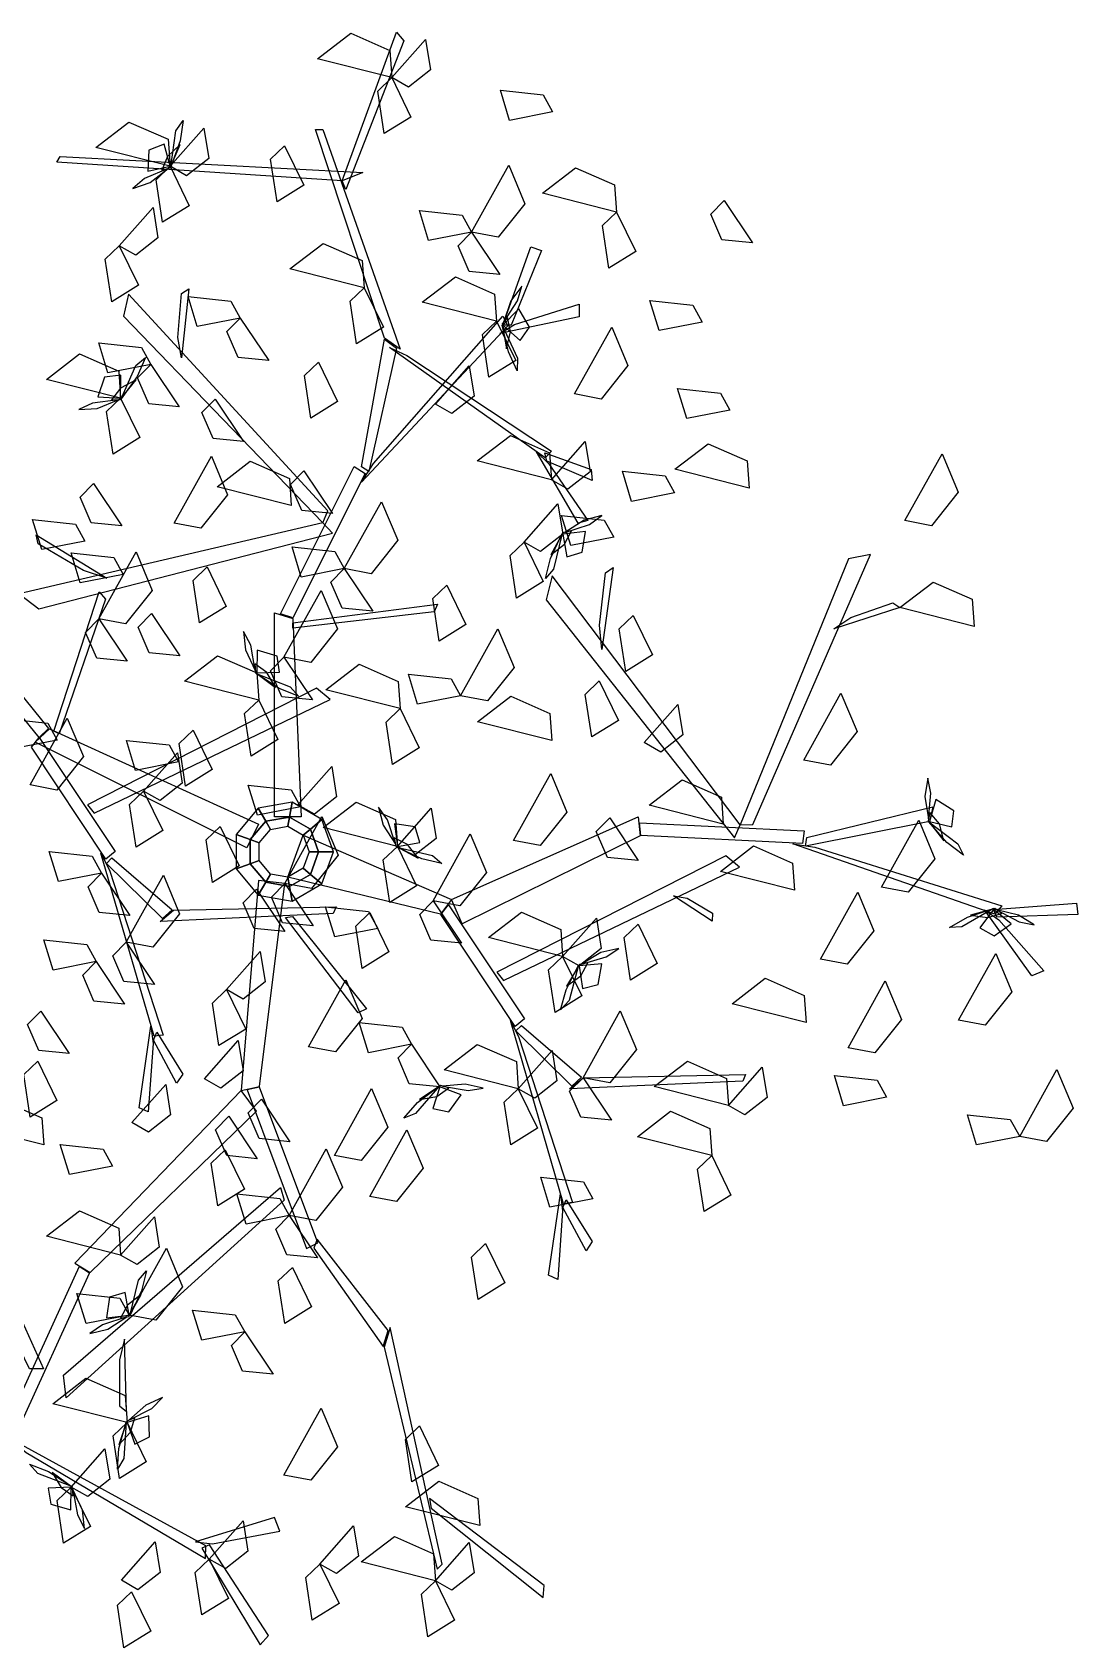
# Model space of a CAD drawing. Extents: x -1763 to 1877, y -723 to 1291.
# Drawn here: x -1113.1 to -847.4, y 141.9 to 552.6 of the extents above; entities that cross this region are included whole.
import ezdxf

# ---------------------------------------------------------------- set-up
doc = ezdxf.new("R2010")
doc.units = 0
doc.header["$MEASUREMENT"] = 0
doc.layers.get('0').update_dxf_attribs({"linetype": 'CONTINUOUS'})
doc.layers.add('LSTREEDC', color=3, linetype='CONTINUOUS')

# ---------------------------------------------------------------- blocks, each defined once
blk = doc.blocks.new('A3E24E')
at = {"color": 72, "linetype": 'Continuous'}
for points in [[(0.05992, 0.40647, 0.5071), (0.02064, 0.41646, 0.50182), (0.03818, 0.42995, 0.49953), (0.05891, 0.42082, 0.50331)], [(0.05992, 0.40647, 0.5071), (0.07781, 0.42674, 0.49412), (0.0804, 0.41066, 0.49505), (0.06869, 0.40147, 0.50295)], [(0.05992, 0.40647, 0.4809), (0.07009, 0.38559, 0.47556), (0.05592, 0.37682, 0.49456), (0.05249, 0.39935, 0.49164)], [(0.14511, 0.38834, 0.59691), (0.12232, 0.38386, 0.59157), (0.11747, 0.3998, 0.61057), (0.14013, 0.39735, 0.60765)], [(-0.0575, 0.3595, 0.5071), (-0.09679, 0.36948, 0.50182), (-0.07925, 0.38298, 0.49953), (-0.05852, 0.37385, 0.50331)], [(-0.0575, 0.3595, 0.5071), (-0.03962, 0.37976, 0.49412), (-0.03703, 0.36368, 0.49505), (-0.04874, 0.35449, 0.50295)], [(0.00315, 0.37042, 0.53927), (0.01331, 0.34954, 0.53393), (-0.00086, 0.34077, 0.55293), (-0.00429, 0.3633, 0.55001)], [(-0.0575, 0.3595, 0.5071), (-0.04734, 0.33862, 0.50176), (-0.06151, 0.32985, 0.52076), (-0.06494, 0.35237, 0.51784)], [(0.10217, 0.32466, 0.44422), (0.12188, 0.36008, 0.43894), (0.13043, 0.33968, 0.43665), (0.1163, 0.32197, 0.44043)], [(0.17896, 0.33528, 0.59167), (0.13968, 0.34527, 0.58639), (0.15721, 0.35876, 0.58409), (0.17795, 0.34963, 0.58788)], [(-0.08441, 0.31738, 0.62704), (-0.06653, 0.33764, 0.61407), (-0.06394, 0.32156, 0.615), (-0.07565, 0.31237, 0.62289)], [(0.10217, 0.32466, 0.44422), (0.07938, 0.32018, 0.43888), (0.07453, 0.33612, 0.45788), (0.09719, 0.33367, 0.45496)], [(0.17896, 0.33528, 0.61787), (0.18912, 0.3144, 0.61253), (0.17495, 0.30563, 0.63153), (0.17153, 0.32816, 0.62861)], [(0.23597, 0.34136, 0.50259), (0.25099, 0.31889, 0.48962), (0.23478, 0.3205, 0.49054), (0.22889, 0.33417, 0.49844)], [(-0.08441, 0.31738, 0.56417), (-0.07425, 0.2965, 0.55883), (-0.08842, 0.28773, 0.57783), (-0.09185, 0.31025, 0.5749)], [(0.04529, 0.2952, 0.60142), (0.00601, 0.30518, 0.59613), (0.02354, 0.31868, 0.59384), (0.04428, 0.30955, 0.59763)], [(0.10217, 0.32466, 0.44422), (0.11719, 0.30219, 0.43125), (0.10098, 0.30379, 0.43217), (0.09509, 0.31747, 0.44007)], [(0.11537, 0.27749, 0.5333), (0.07608, 0.28747, 0.52802), (0.09362, 0.30096, 0.52572), (0.11436, 0.29184, 0.52951)], [(0.04529, 0.2952, 0.5333), (0.05546, 0.27432, 0.52796), (0.04129, 0.26555, 0.54696), (0.03786, 0.28808, 0.54404)], [(-0.02029, 0.27912, 0.6481), (-0.04307, 0.27464, 0.64276), (-0.04792, 0.29058, 0.66176), (-0.02527, 0.28813, 0.65884)], [(0.22429, 0.27696, 0.52879), (0.2015, 0.27248, 0.52345), (0.19665, 0.28842, 0.54245), (0.21931, 0.28597, 0.53953)], [(-0.02029, 0.27912, 0.6481), (-0.00527, 0.25664, 0.63513), (-0.02148, 0.25825, 0.63606), (-0.02737, 0.27193, 0.64395)], [(0.11537, 0.27749, 0.57522), (0.12553, 0.25661, 0.56988), (0.11136, 0.24784, 0.58888), (0.10793, 0.27036, 0.58596)], [(0.15666, 0.23895, 0.58119), (0.17637, 0.27437, 0.57591), (0.18492, 0.25396, 0.57362), (0.17079, 0.23625, 0.5774)], [(-0.06762, 0.25459, 0.44422), (-0.09041, 0.25011, 0.43888), (-0.09526, 0.26605, 0.45788), (-0.0726, 0.2636, 0.45496)], [(-0.08369, 0.23667, 0.60142), (-0.12297, 0.24666, 0.59613), (-0.10543, 0.26015, 0.59384), (-0.0847, 0.25102, 0.59763)], [(-0.06762, 0.25459, 0.44422), (-0.05261, 0.23211, 0.43125), (-0.06882, 0.23372, 0.43217), (-0.0747, 0.24739, 0.44007)], [(0.02108, 0.25577, 0.6742), (0.03124, 0.23489, 0.66886), (0.01707, 0.22612, 0.68786), (0.01364, 0.24865, 0.68494)], [(0.08303, 0.23359, 0.5333), (0.10091, 0.25386, 0.52032), (0.1035, 0.23778, 0.52125), (0.09179, 0.22859, 0.52915)], [(0.23892, 0.23037, 0.50259), (0.21613, 0.22589, 0.49725), (0.21128, 0.24183, 0.51625), (0.23394, 0.23938, 0.51333)], [(-0.08369, 0.23667, 0.60142), (-0.07352, 0.21579, 0.59608), (-0.08769, 0.20702, 0.61508), (-0.09112, 0.22955, 0.61215)], [(-0.03354, 0.23625, 0.50259), (-0.01852, 0.21377, 0.48962), (-0.03473, 0.21538, 0.49054), (-0.04062, 0.22906, 0.49844)], [(0.14447, 0.19345, 0.67768), (0.10519, 0.20344, 0.6724), (0.12272, 0.21693, 0.67011), (0.14346, 0.2078, 0.6739)], [(-0.05533, 0.17054, 0.6481), (-0.03561, 0.20597, 0.64282), (-0.02706, 0.18556, 0.64053), (-0.04119, 0.16785, 0.64432)], [(0.14447, 0.19345, 0.67768), (0.16236, 0.21372, 0.66471), (0.16495, 0.19764, 0.66564), (0.15324, 0.18845, 0.67353)], [(0.24917, 0.18907, 0.56547), (0.20988, 0.19906, 0.56019), (0.22742, 0.21255, 0.5579), (0.24816, 0.20343, 0.56168)], [(0.33163, 0.17182, 0.63079), (0.35134, 0.20725, 0.62551), (0.35989, 0.18684, 0.62322), (0.34576, 0.16913, 0.627)], [(0.0067, 0.17978, 0.59167), (-0.03259, 0.18977, 0.58639), (-0.01505, 0.20326, 0.58409), (0.00569, 0.19413, 0.58788)], [(0.01343, 0.19813, 0.50259), (0.02845, 0.17566, 0.48962), (0.01224, 0.17727, 0.49054), (0.00636, 0.19094, 0.49844)], [(0.20966, 0.18648, 0.52879), (0.18687, 0.182, 0.52345), (0.18202, 0.19794, 0.54245), (0.20468, 0.19549, 0.53953)], [(-0.09806, 0.19149, 0.37), (-0.08305, 0.16901, 0.35702), (-0.09926, 0.17062, 0.35795), (-0.10514, 0.1843, 0.36585)], [(0.03479, 0.14639, 0.44422), (0.0545, 0.18182, 0.43894), (0.06306, 0.16141, 0.43665), (0.04892, 0.1437, 0.44043)], [(0.13, 0.16044, 0.5333), (0.14788, 0.18071, 0.52032), (0.15047, 0.16462, 0.52125), (0.13876, 0.15544, 0.52915)], [(-0.10266, 0.16102, 0.51234), (-0.12544, 0.15654, 0.507), (-0.13029, 0.17249, 0.526), (-0.10764, 0.17003, 0.52308)], [(0.17745, 0.16309, 0.50259), (0.15467, 0.15861, 0.49725), (0.14982, 0.17456, 0.51625), (0.17247, 0.17211, 0.51333)], [(-0.08225, 0.14331, 0.47042), (-0.10504, 0.13883, 0.46508), (-0.10989, 0.15478, 0.48408), (-0.08723, 0.15232, 0.48116)], [(-0.09517, 0.11984, 0.59496), (-0.07546, 0.15526, 0.58967), (-0.06691, 0.13485, 0.58738), (-0.08104, 0.11714, 0.59117)], [(0.03479, 0.14639, 0.52282), (0.01201, 0.14191, 0.51748), (0.00716, 0.15786, 0.53648), (0.02981, 0.1554, 0.53356)], [(0.13, 0.16044, 0.5333), (0.14016, 0.13956, 0.52796), (0.12599, 0.13079, 0.54696), (0.12256, 0.15332, 0.54404)], [(-0.03788, 0.1473, 0.67768), (-0.02772, 0.12642, 0.67234), (-0.04189, 0.11765, 0.69134), (-0.04532, 0.14018, 0.68842)], [(0.03479, 0.14639, 0.44422), (0.04981, 0.12392, 0.43125), (0.0336, 0.12553, 0.43217), (0.02771, 0.1392, 0.44007)], [(0.08903, 0.13762, 0.67768), (0.09919, 0.11674, 0.67234), (0.08502, 0.10797, 0.69134), (0.0816, 0.1305, 0.68842)], [(0.36831, 0.11579, 0.69367), (0.32903, 0.12578, 0.68839), (0.34656, 0.13927, 0.68609), (0.3673, 0.13015, 0.68988)], [(0.00283, 0.09942, 0.53854), (0.02255, 0.13484, 0.53326), (0.0311, 0.11444, 0.53096), (0.01697, 0.09672, 0.53475)], [(-0.09517, 0.11984, 0.61068), (-0.08016, 0.09736, 0.5977), (-0.09636, 0.09897, 0.59863), (-0.10225, 0.11264, 0.60652)], [(-0.06737, 0.12265, 0.26029), (-0.05235, 0.10018, 0.24732), (-0.06856, 0.10179, 0.24825), (-0.07445, 0.11546, 0.25614)], [(0.18782, 0.12159, 0.59167), (0.19798, 0.10071, 0.58633), (0.18381, 0.09194, 0.60533), (0.18038, 0.11447, 0.60241)], [(0.09639, 0.07901, 0.47042), (0.1161, 0.11444, 0.46514), (0.12466, 0.09403, 0.46285), (0.11053, 0.07632, 0.46663)], [(-0.01057, 0.07679, 0.67768), (-0.04986, 0.08678, 0.6724), (-0.03232, 0.10027, 0.67011), (-0.01158, 0.09114, 0.6739)], [(0.00283, 0.09942, 0.36038), (0.01785, 0.07694, 0.34741), (0.00164, 0.07855, 0.34834), (-0.00424, 0.09223, 0.35623)], [(0.06433, 0.07228, 0.60544), (0.02504, 0.08226, 0.60015), (0.04258, 0.09576, 0.59786), (0.06332, 0.08663, 0.60165)], [(0.09639, 0.07901, 0.33419), (0.07361, 0.07453, 0.32885), (0.06876, 0.09048, 0.34785), (0.09141, 0.08802, 0.34492)], [(0.16983, 0.08691, 0.60544), (0.17999, 0.06603, 0.6001), (0.16582, 0.05726, 0.6191), (0.16239, 0.07979, 0.61617)], [(0.14463, 0.05532, 0.5071), (0.10534, 0.06531, 0.50182), (0.12288, 0.0788, 0.49953), (0.14362, 0.06968, 0.50331)], [(0.2781, 0.04502, 0.6481), (0.29781, 0.08045, 0.64282), (0.30636, 0.06004, 0.64053), (0.29223, 0.04233, 0.64432)], [(-0.01057, 0.07679, 0.67768), (-0.00041, 0.05591, 0.67234), (-0.01458, 0.04714, 0.69134), (-0.01801, 0.06967, 0.68842)], [(0.06433, 0.07228, 0.55304), (0.07449, 0.0514, 0.5477), (0.06032, 0.04263, 0.5667), (0.0569, 0.06515, 0.56378)], [(0.19359, 0.05421, 0.59167), (0.21148, 0.07448, 0.57869), (0.21407, 0.0584, 0.57962), (0.20236, 0.04921, 0.58752)], [(-0.11729, 0.05553, 0.41802), (-0.14007, 0.05105, 0.41268), (-0.14492, 0.06699, 0.43168), (-0.12227, 0.06454, 0.42876)], [(-0.13167, 0.03179, 0.2341), (-0.11196, 0.06721, 0.22881), (-0.1034, 0.0468, 0.22652), (-0.11753, 0.02909, 0.23031)], [(-0.04532, 0.06085, 0.32317), (-0.03515, 0.03997, 0.31783), (-0.04932, 0.0312, 0.33683), (-0.05275, 0.05372, 0.33391)], [(-0.05299, 0.04398, 0.47042), (-0.07578, 0.0395, 0.46508), (-0.08063, 0.05544, 0.48408), (-0.05797, 0.05299, 0.48116)], [(-0.0715, 0.0285, 0.32317), (-0.05361, 0.04877, 0.3102), (-0.05102, 0.03269, 0.31113), (-0.06273, 0.0235, 0.31902)], [(0.01022, 0.02135, 0.67768), (0.0281, 0.04161, 0.66471), (0.03069, 0.02553, 0.66564), (0.01898, 0.01634, 0.67353)], [(0.12443, 0.0024, 0.52879), (0.14414, 0.03782, 0.52351), (0.1527, 0.01742, 0.52122), (0.13857, -0.00029, 0.525)], [(0.23549, 0.01105, 0.5071), (0.1962, 0.02103, 0.50182), (0.21374, 0.03453, 0.49953), (0.23448, 0.0254, 0.50331)], [(-0.0715, 0.0285, 0.32317), (-0.06133, 0.00763, 0.31783), (-0.0755, -0.00114, 0.33683), (-0.07893, 0.02138, 0.33391)], [(0.01156, 0.02024, 0.26029), (-0.01123, 0.01576, 0.25496), (-0.01608, 0.0317, 0.27396), (0.00658, 0.02925, 0.27103)], [(0.06287, -0.00076, 0.32317), (0.02359, 0.00923, 0.31789), (0.04112, 0.02272, 0.3156), (0.06186, 0.01359, 0.31939)], [(0.06287, -0.00076, 0.32317), (0.08076, 0.01951, 0.3102), (0.08335, 0.00343, 0.31113), (0.07164, -0.00576, 0.31902)], [(-0.03098, 0.00979, 0.67768), (-0.02082, -0.01108, 0.67234), (-0.03499, -0.01985, 0.69134), (-0.03841, 0.00267, 0.68842)], [(0.00324, -0.02036, 0.23406), (0.02295, 0.01506, 0.22878), (0.0315, -0.00535, 0.22649), (0.01737, -0.02306, 0.23028)], [(0.17532, 0.01433, 0.52282), (0.19034, -0.00815, 0.50984), (0.17413, -0.00654, 0.51077), (0.16824, 0.00714, 0.51867)], [(0.31929, -0.02236, 0.6481), (0.339, 0.01307, 0.64282), (0.34756, -0.00734, 0.64053), (0.33343, -0.02505, 0.64432)], [(0.08176, -0.02956, 0.36038), (0.10147, 0.00586, 0.3551), (0.11003, -0.01455, 0.35281), (0.09589, -0.03226, 0.3566)], [(-0.0938, -0.01493, 0.33419), (-0.11659, -0.01941, 0.32885), (-0.12144, -0.00347, 0.34785), (-0.09878, -0.00592, 0.34492)], [(0.06287, -0.00076, 0.32317), (0.07304, -0.02164, 0.31783), (0.05887, -0.03041, 0.33683), (0.05544, -0.00788, 0.33391)], [(0.27322, -0.02399, 0.60142), (0.23394, -0.014, 0.59613), (0.25147, -0.00051, 0.59384), (0.27221, -0.00964, 0.59763)], [(-0.0938, -0.01493, 0.41802), (-0.07879, -0.03741, 0.40505), (-0.095, -0.0358, 0.40598), (-0.10088, -0.02213, 0.41387)], [(-0.08074, -0.05146, 0.37), (-0.06103, -0.01604, 0.36472), (-0.05247, -0.03645, 0.36243), (-0.06661, -0.05416, 0.36621)], [(-0.0118, -0.0234, 0.44422), (0.00322, -0.04588, 0.43125), (-0.01299, -0.04427, 0.43217), (-0.01887, -0.0306, 0.44007)], [(0.00324, -0.02036, 0.20786), (0.01825, -0.04284, 0.19489), (0.00204, -0.04123, 0.19582), (-0.00384, -0.02756, 0.20371)], [(0.28695, -0.06047, 0.6481), (0.30666, -0.02505, 0.64282), (0.31522, -0.04546, 0.64053), (0.30108, -0.06317, 0.64432)], [(0.0525, -0.0442, 0.44422), (0.02972, -0.04868, 0.43888), (0.02487, -0.03273, 0.45788), (0.04752, -0.03519, 0.45496)], [(0.08176, -0.02956, 0.44422), (0.09678, -0.05204, 0.43125), (0.08057, -0.05043, 0.43217), (0.07469, -0.03676, 0.44007)], [(0.04824, -0.0358, 0.29697), (0.05841, -0.05667, 0.29163), (0.04423, -0.06544, 0.31063), (0.04081, -0.04292, 0.30771)], [(0.1504, -0.05903, 0.5071), (0.11112, -0.04904, 0.50182), (0.12865, -0.03555, 0.49953), (0.14939, -0.04468, 0.50331)], [(0.1504, -0.05903, 0.5071), (0.16829, -0.03876, 0.49412), (0.17088, -0.05484, 0.49505), (0.15917, -0.06403, 0.50295)], [(0.19038, -0.04191, 0.73708), (0.20054, -0.06278, 0.73174), (0.18637, -0.07155, 0.75074), (0.18294, -0.04903, 0.74782)], [(-0.09663, -0.06178, 0.60088), (-0.11941, -0.06626, 0.59554), (-0.12426, -0.05031, 0.61454), (-0.10161, -0.05276, 0.61162)], [(-0.08074, -0.05146, 0.37), (-0.06572, -0.07394, 0.35702), (-0.08193, -0.07233, 0.35795), (-0.08782, -0.05865, 0.36585)], [(-0.0276, -0.07661, 0.29697), (-0.00972, -0.05634, 0.284), (-0.00713, -0.07242, 0.28493), (-0.01884, -0.08161, 0.29282)], [(0.1504, -0.05903, 0.5071), (0.16057, -0.07991, 0.50176), (0.14639, -0.08868, 0.52076), (0.14297, -0.06615, 0.51784)], [(0.36011, -0.09282, 0.6481), (0.37982, -0.05739, 0.64282), (0.38837, -0.0778, 0.64053), (0.37424, -0.09551, 0.64432)], [(-0.09663, -0.06178, 0.26029), (-0.08161, -0.08425, 0.24732), (-0.09782, -0.08264, 0.24825), (-0.10371, -0.06897, 0.25614)], [(-0.0276, -0.07661, 0.29697), (-0.01744, -0.09749, 0.29163), (-0.03161, -0.10626, 0.31063), (-0.03504, -0.08373, 0.30771)], [(0.0159, -0.10691, 0.37), (0.03561, -0.07148, 0.36472), (0.04416, -0.09189, 0.36243), (0.03003, -0.1096, 0.36621)], [(0.27938, -0.09407, 0.5857), (0.2401, -0.08408, 0.58041), (0.25763, -0.07059, 0.57812), (0.27837, -0.07972, 0.58191)], [(0.30158, -0.10745, 0.6481), (0.32129, -0.07202, 0.64282), (0.32985, -0.09243, 0.64053), (0.31572, -0.11014, 0.64432)], [(-0.12589, -0.08796, 0.62708), (-0.11087, -0.11043, 0.6141), (-0.12708, -0.10882, 0.61503), (-0.13297, -0.09515, 0.62293)], [(0.07033, -0.10558, 0.65377), (0.04755, -0.11006, 0.64843), (0.0427, -0.09411, 0.66743), (0.06535, -0.09657, 0.66451)], [(0.16119, -0.12329, 0.62757), (0.1809, -0.08787, 0.62229), (0.18946, -0.10827, 0.62), (0.17533, -0.12598, 0.62379)], [(-0.03929, -0.12388, 0.66425), (-0.02141, -0.10361, 0.65128), (-0.01881, -0.11969, 0.65221), (-0.03053, -0.12888, 0.6601)], [(0.07033, -0.10558, 0.62757), (0.08535, -0.12805, 0.6146), (0.06914, -0.12644, 0.61553), (0.06325, -0.11277, 0.62342)], [(0.12692, -0.1291, 0.5071), (0.08763, -0.11912, 0.50182), (0.10517, -0.10562, 0.49953), (0.12591, -0.11475, 0.50331)], [(0.12692, -0.1291, 0.5071), (0.1448, -0.10883, 0.49412), (0.14739, -0.12492, 0.49505), (0.13568, -0.1341, 0.50295)], [(-0.12758, -0.11447, 0.5333), (-0.11742, -0.13535, 0.52796), (-0.13159, -0.14412, 0.54696), (-0.13501, -0.12159, 0.54404)], [(0.23819, -0.13796, 0.5857), (0.1989, -0.12797, 0.58041), (0.21644, -0.11448, 0.57812), (0.23718, -0.12361, 0.58191)], [(0.23819, -0.13796, 0.60142), (0.25607, -0.11769, 0.58844), (0.25866, -0.13377, 0.58937), (0.24695, -0.14296, 0.59726)], [(0.39245, -0.15442, 0.6481), (0.41216, -0.119, 0.64282), (0.42071, -0.1394, 0.64053), (0.40658, -0.15712, 0.64432)], [(-0.07766, -0.14707, 0.32317), (-0.05977, -0.1268, 0.3102), (-0.05718, -0.14288, 0.31113), (-0.06889, -0.15207, 0.31902)], [(0.16119, -0.12329, 0.62757), (0.17621, -0.14576, 0.6146), (0.16, -0.14415, 0.61553), (0.15412, -0.13048, 0.62342)], [(0.32199, -0.13363, 0.6219), (0.2992, -0.13811, 0.61656), (0.29435, -0.12217, 0.63556), (0.31701, -0.12462, 0.63264)], [(-0.12438, -0.15891, 0.60661), (-0.16367, -0.14892, 0.60133), (-0.14613, -0.13543, 0.59904), (-0.12539, -0.14456, 0.60283)], [(-0.0091, -0.13468, 0.41802), (0.00592, -0.15715, 0.40505), (-0.01029, -0.15554, 0.40598), (-0.01618, -0.14187, 0.41387)], [(0.02952, -0.16449, 0.65377), (0.04923, -0.12906, 0.64849), (0.05778, -0.14947, 0.6462), (0.04365, -0.16718, 0.64999)], [(0.12692, -0.1291, 0.5071), (0.13708, -0.14998, 0.50176), (0.12291, -0.15875, 0.52076), (0.11948, -0.13623, 0.51784)], [(-0.02631, -0.1437, 0.62757), (-0.01129, -0.16617, 0.6146), (-0.0275, -0.16456, 0.61553), (-0.03339, -0.15089, 0.62342)], [(0.22933, -0.16453, 0.60142), (0.19004, -0.15454, 0.59613), (0.20758, -0.14105, 0.59384), (0.22832, -0.15018, 0.59763)], [(0.39245, -0.15442, 0.6481), (0.36966, -0.1589, 0.64276), (0.36481, -0.14296, 0.66176), (0.38747, -0.14541, 0.65884)], [(0.04824, -0.18622, 0.37), (0.06795, -0.1508, 0.36472), (0.07651, -0.17121, 0.36243), (0.06237, -0.18892, 0.36621)], [(-0.08803, -0.1701, 0.41802), (-0.11081, -0.17458, 0.41268), (-0.11566, -0.15864, 0.43168), (-0.09301, -0.16109, 0.42876)], [(-0.02824, -0.16145, 0.5071), (-0.01808, -0.18232, 0.50176), (-0.03225, -0.19109, 0.52076), (-0.03568, -0.16857, 0.51784)], [(0.00553, -0.19628, 0.47042), (0.02524, -0.16086, 0.46514), (0.03379, -0.18127, 0.46285), (0.01966, -0.19898, 0.46663)], [(0.22933, -0.16453, 0.60142), (0.23949, -0.1854, 0.59608), (0.22532, -0.19417, 0.61508), (0.2219, -0.17165, 0.61215)], [(0.16647, -0.18743, 0.53854), (0.14368, -0.19191, 0.5332), (0.13883, -0.17596, 0.5522), (0.16148, -0.17842, 0.54928)], [(0.00553, -0.19628, 0.41802), (-0.01725, -0.20076, 0.41268), (-0.0221, -0.18482, 0.43168), (0.00055, -0.18727, 0.42876)], [(-0.08369, -0.21728, 0.5071), (-0.12297, -0.20729, 0.50182), (-0.10543, -0.1938, 0.49953), (-0.0847, -0.20292, 0.50331)], [(0.00553, -0.19628, 0.54902), (0.02055, -0.21876, 0.53604), (0.00434, -0.21715, 0.53697), (-0.00155, -0.20347, 0.54487)], [(-0.08369, -0.21728, 0.60142), (-0.0658, -0.19701, 0.58844), (-0.06321, -0.21309, 0.58937), (-0.07492, -0.22228, 0.59726)], [(-0.07917, -0.24903, 0.44422), (-0.05946, -0.21361, 0.43894), (-0.05091, -0.23401, 0.43665), (-0.06504, -0.25173, 0.44043)], [(0.10959, -0.21111, 0.60142), (0.11975, -0.23199, 0.59608), (0.10558, -0.24076, 0.61508), (0.10216, -0.21824, 0.61215)], [(0.00726, -0.22381, 0.5071), (0.01742, -0.24469, 0.50176), (0.00325, -0.25346, 0.52076), (-0.00017, -0.23093, 0.51784)], [(-0.07917, -0.24903, 0.44422), (-0.10196, -0.25351, 0.43888), (-0.10681, -0.23757, 0.45788), (-0.08415, -0.24002, 0.45496)], [(-0.01796, -0.25789, 0.52282), (-0.04074, -0.26237, 0.51748), (-0.04559, -0.24642, 0.53648), (-0.02294, -0.24888, 0.53356)], [(-0.01796, -0.25789, 0.44422), (-0.00294, -0.28036, 0.43125), (-0.01915, -0.27875, 0.43217), (-0.02503, -0.26508, 0.44007)], [(-0.08027, -0.30593, 0.42326), (-0.11956, -0.29594, 0.41798), (-0.10202, -0.28245, 0.41569), (-0.08128, -0.29158, 0.41948)], [(0.00283, -0.33374, 0.53854), (0.02255, -0.29831, 0.53326), (0.0311, -0.31872, 0.53096), (0.01697, -0.33643, 0.53475)], [(-0.08027, -0.30593, 0.60142), (-0.07011, -0.32681, 0.59608), (-0.08428, -0.33557, 0.61508), (-0.08771, -0.31305, 0.61215)], [(0.07456, -0.30776, 0.5071), (0.08472, -0.32864, 0.50176), (0.07055, -0.3374, 0.52076), (0.06712, -0.31488, 0.51784)], [(-0.10987, -0.3401, 0.5333), (-0.09198, -0.31983, 0.52032), (-0.08939, -0.33591, 0.52125), (-0.1011, -0.3451, 0.52915)], [(-0.10987, -0.3401, 0.4809), (-0.0997, -0.36098, 0.47556), (-0.11387, -0.36975, 0.49456), (-0.1173, -0.34722, 0.49164)], [(0.10651, -0.36051, 0.5071), (0.06722, -0.35052, 0.50182), (0.08476, -0.33703, 0.49953), (0.1055, -0.34615, 0.50331)], [(-0.03671, -0.37822, 0.5071), (-0.01883, -0.35795, 0.49412), (-0.01624, -0.37403, 0.49505), (-0.02795, -0.38322, 0.50295)], [(0.02181, -0.38091, 0.5071), (0.03969, -0.36064, 0.49412), (0.04228, -0.37672, 0.49505), (0.03057, -0.38591, 0.50295)], [(0.08303, -0.38977, 0.5071), (0.04374, -0.37978, 0.50182), (0.06128, -0.36629, 0.49953), (0.08201, -0.37542, 0.50331)], [(-0.08326, -0.38947, 0.67768), (-0.06537, -0.3692, 0.66471), (-0.06278, -0.38528, 0.66564), (-0.07449, -0.39447, 0.67353)], [(0.08303, -0.38977, 0.60142), (0.10091, -0.3695, 0.58844), (0.1035, -0.38558, 0.58937), (0.09179, -0.39477, 0.59726)], [(-0.03671, -0.37822, 0.5071), (-0.02655, -0.3991, 0.50176), (-0.04072, -0.40786, 0.52076), (-0.04415, -0.38534, 0.51784)], [(0.02181, -0.38091, 0.5857), (0.03197, -0.40179, 0.58036), (0.0178, -0.41056, 0.59936), (0.01437, -0.38803, 0.59643)], [(0.08303, -0.38977, 0.60142), (0.09319, -0.41065, 0.59608), (0.07902, -0.41942, 0.61508), (0.07559, -0.39689, 0.61215)], [(-0.07791, -0.39554, 0.4809), (-0.06775, -0.41642, 0.47556), (-0.08192, -0.42519, 0.49456), (-0.08535, -0.40266, 0.49164)]]:
    blk.add_3dface(points, dxfattribs=at)
at = {"color": 34, "linetype": 'Continuous'}
for points in [[(0.03368, 0.35179, 0.59948), (0.06246, 0.43049, 0.67818), (0.0663, 0.42597, 0.67366), (0.0356, 0.34727, 0.59496)], [(0.05607, 0.26856, 0.51625), (0.01961, 0.37893, 0.62662), (0.02344, 0.37893, 0.62662), (0.06438, 0.26268, 0.51037)], [(0.03368, 0.35179, 0.59948), (-0.11748, 0.36174, 0.65187), (-0.11576, 0.36471, 0.65359), (0.04458, 0.35619, 0.59954)], [(0.11875, 0.27534, 0.47198), (0.13347, 0.31692, 0.544), (0.13922, 0.315, 0.54067), (0.12323, 0.27534, 0.47198)], [(0.026, 0.17694, 0.40374), (-0.07954, 0.2917, 0.48409), (-0.0821, 0.28017, 0.47602), (0.02344, 0.17065, 0.39934)], [(-0.05332, 0.26875, 0.47065), (-0.0514, 0.29219, 0.49858), (-0.04756, 0.29465, 0.50152), (-0.0514, 0.25806, 0.45791)], [(0.12492, 0.27568, 0.47128), (0.15918, 0.2865, 0.46363), (0.15918, 0.27969, 0.45886), (0.1171, 0.27091, 0.47141)], [(0.05031, 0.20209, 0.42135), (0.11875, 0.28017, 0.47602), (0.12131, 0.27493, 0.47235), (0.04391, 0.19214, 0.41438)], [(0.04391, 0.20037, 0.42041), (0.05607, 0.26788, 0.51683), (0.06246, 0.26311, 0.51001), (0.04775, 0.1978, 0.41674)], [(0.06781, 0.25926, 0.51625), (0.14445, 0.20863, 0.58927), (0.14112, 0.20511, 0.58437), (0.05863, 0.26347, 0.50694)], [(0.14301, 0.20187, 0.58352), (0.16374, 0.17189, 0.57894), (0.15857, 0.17053, 0.57257), (0.13653, 0.20825, 0.58241)], [(0.14095, 0.20771, 0.58411), (0.1655, 0.19894, 0.66444), (0.166, 0.19312, 0.66073), (0.14208, 0.20337, 0.58411)], [(0.00105, 0.12245, 0.36558), (0.04007, 0.20052, 0.42025), (0.04583, 0.19685, 0.41768), (0.00745, 0.12035, 0.36412)], [(0.02344, 0.17065, 0.39934), (-0.13732, 0.13303, 0.45854), (-0.12705, 0.12504, 0.4526), (0.02852, 0.16526, 0.39609)], [(-0.10329, 0.14534, 0.44929), (-0.12741, 0.15955, 0.47273), (-0.12832, 0.16429, 0.4752), (-0.09103, 0.14136, 0.4386)], [(0.16993, 0.11637, 0.63615), (0.17317, 0.14418, 0.65959), (0.17714, 0.14694, 0.66206), (0.17124, 0.10356, 0.62546)], [(0.25111, 0.01091, 0.5906), (0.31339, 0.15384, 0.67096), (0.30181, 0.15152, 0.66288), (0.24433, 0.0107, 0.5862)], [(0.24433, 0.0107, 0.5862), (0.14491, 0.14252, 0.64541), (0.14175, 0.12991, 0.63946), (0.24144, 0.00388, 0.58296)], [(-0.12677, 0.05703, 0.26917), (-0.18658, 0.13056, 0.30945), (-0.18038, 0.13389, 0.30755), (-0.12183, 0.06171, 0.26808)], [(-0.11902, 0.0603, 0.26588), (-0.095, 0.13412, 0.27396), (-0.09164, 0.13029, 0.27065), (-0.11621, 0.0589, 0.26368)], [(-0.00214, 0.01496, 0.25872), (-0.00214, 0.12306, 0.36683), (0.00745, 0.1199, 0.36366), (0.01193, 0.01496, 0.25872)], [(0.00745, 0.11764, 0.3614), (0.08421, 0.12759, 0.37135), (0.08229, 0.12352, 0.36728), (0.00745, 0.11492, 0.35869)], [(0.30301, 0.12057, 0.65751), (0.32522, 0.1283, 0.68545), (0.32903, 0.12578, 0.68839), (0.294, 0.1145, 0.64477)], [(-0.09775, 0.01691, 0.32013), (0.0273, 0.07701, 0.42744), (0.02006, 0.08301, 0.41666), (-0.10123, 0.02125, 0.31425)], [(-0.01692, -0.00147, 0.18259), (-0.12893, 0.05453, 0.27029), (-0.12136, 0.06148, 0.26772), (-0.01063, 0.01111, 0.18259)], [(-0.12677, 0.05703, 0.26917), (-0.08652, -0.00344, 0.34218), (-0.09148, -0.00754, 0.33875), (-0.13086, 0.05184, 0.26721)], [(-0.00684, 0.01261, 0.07485), (-0.0108, 0.01947), (-0.02248, 0.00554), (-0.01504, 0.00283, 0.07485)], [(0.00573, 0.01483, 0.07485), (0.00711, 0.02263), (-0.0108, 0.01947), (-0.00684, 0.01261, 0.07485)], [(0.01679, 0.00845, 0.07485), (0.02285, 0.01354), (0.00711, 0.02263), (0.00573, 0.01483, 0.07485)], [(0.27978, 0.004, 0.60727), (0.34644, 0.02018, 0.70369), (0.34466, 0.0124, 0.69688), (0.27898, -0.00055, 0.6036)], [(-0.00434, 0.00829, 0.29942), (-0.00684, 0.01261, 0.07485), (-0.01504, 0.00283, 0.07485), (-0.01035, 0.00113, 0.29942)], [(0.00487, 0.00991, 0.29942), (0.00573, 0.01483, 0.07485), (-0.00684, 0.01261, 0.07485), (-0.00434, 0.00829, 0.29942)], [(0.01296, 0.00524, 0.29942), (0.01679, 0.00845, 0.07485), (0.00573, 0.01483, 0.07485), (0.00487, 0.00991, 0.29942)], [(0.02115, -0.00355, 0.07485), (0.02907, -0.00355), (0.02285, 0.01354), (0.01679, 0.00845, 0.07485)], [(0.09158, -0.02885, 0.44559), (0.19045, 0.01486, 0.55369), (0.19144, 0.00481, 0.55052), (0.09727, -0.04172, 0.44559)], [(0.19118, 0.01169, 0.55244), (0.27837, 0.00757, 0.60711), (0.27734, 0.00082, 0.60455), (0.19185, 0.00499, 0.55098)], [(-0.01504, 0.00283, 0.07485), (-0.02248, 0.00554), (-0.02248, -0.01264), (-0.01504, -0.00993, 0.07485)], [(-0.01035, 0.00113, 0.29942), (-0.01504, 0.00283, 0.07485), (-0.01504, -0.00993, 0.07485), (-0.01035, -0.00822, 0.29942)], [(0.01296, 0.00524, 0.29942), (0.09158, -0.02885, 0.44559), (0.08565, -0.03672, 0.44171), (0.00487, -0.01701, 0.29942)], [(0.01616, -0.00355, 0.29942), (0.02115, -0.00355, 0.07485), (0.01679, 0.00845, 0.07485), (0.01296, 0.00524, 0.29942)], [(0.28394, -0.00115, 0.60822), (0.38303, -0.03218, 0.66288), (0.37927, -0.03664, 0.65922), (0.27225, 0.00067, 0.60124)], [(-0.08953, -0.0133, 0.34365), (-0.06119, -0.10068, 0.41666), (-0.06598, -0.10135, 0.41176), (-0.09409, -0.00429, 0.33434)], [(-0.08825, -0.00687, 0.34229), (-0.05635, -0.03427, 0.4529), (-0.06154, -0.03897, 0.44508), (-0.0912, -0.00976, 0.33808)], [(-0.01035, -0.00822, 0.29942), (-0.01504, -0.00993, 0.07485), (-0.00684, -0.01971, 0.07485), (-0.00434, -0.01538, 0.29942)], [(0.01296, -0.01233, 0.29942), (0.01679, -0.01554, 0.07485), (0.02115, -0.00355, 0.07485), (0.01616, -0.00355, 0.29942)], [(0.01679, -0.01554, 0.07485), (0.02285, -0.02063), (0.02907, -0.00355), (0.02115, -0.00355, 0.07485)], [(0.11905, -0.07178, 0.49518), (0.2441, -0.01168, 0.6025), (0.23686, -0.00568, 0.59172), (0.11558, -0.06744, 0.4893)], [(-0.01504, -0.00993, 0.07485), (-0.02248, -0.01264), (-0.0108, -0.02657), (-0.00684, -0.01971, 0.07485)], [(-0.00434, -0.01538, 0.29942), (-0.00684, -0.01971, 0.07485), (0.00573, -0.02193, 0.07485), (0.00487, -0.01701, 0.29942)], [(0.00487, -0.01701, 0.29942), (0.00573, -0.02193, 0.07485), (0.01679, -0.01554, 0.07485), (0.01296, -0.01233, 0.29942)], [(0.00573, -0.02193, 0.07485), (0.00711, -0.02972), (0.02285, -0.02063), (0.01679, -0.01554, 0.07485)], [(-0.01073, -0.01876, 0.23456), (-0.01987, -0.13004, 0.33898), (-0.01008, -0.12788, 0.33559), (0.00324, -0.02036, 0.23406)], [(-0.00684, -0.01971, 0.07485), (-0.0108, -0.02657), (0.00711, -0.02972), (0.00573, -0.02193, 0.07485)], [(-0.05561, -0.0346, 0.45252), (0.03051, -0.03282, 0.58769), (0.02896, -0.03633, 0.58769), (-0.06277, -0.04052, 0.44532)], [(0.09004, -0.03166, 0.44422), (0.13028, -0.09213, 0.51724), (0.12532, -0.09623, 0.51381), (0.08594, -0.03685, 0.44226)], [(0.2164, -0.0281, 0.58358), (0.22971, -0.03609, 0.61662), (0.22965, -0.04026, 0.6201), (0.20919, -0.02701, 0.5685)], [(0.37861, -0.03414, 0.65884), (0.42259, -0.03078, 0.73086), (0.42316, -0.03682, 0.72754), (0.38042, -0.03823, 0.65884)], [(0.00727, -0.03793, 0.55445), (0.04652, -0.08677, 0.65084), (0.04204, -0.08898, 0.6453), (0.00357, -0.03839, 0.54891)], [(0.38142, -0.03964, 0.65814), (0.40517, -0.0666, 0.65049), (0.39894, -0.06935, 0.64572), (0.37389, -0.03442, 0.65827)], [(0.12727, -0.10199, 0.51871), (0.15562, -0.18937, 0.59172), (0.15082, -0.19004, 0.58682), (0.12271, -0.09298, 0.5094)], [(-0.06652, -0.10506, 0.41092), (-0.06901, -0.14142, 0.40633), (-0.0739, -0.13926, 0.39996), (-0.06761, -0.09603, 0.40981)], [(-0.0645, -0.09921, 0.41151), (-0.05076, -0.12137, 0.49183), (-0.054, -0.12624, 0.48813), (-0.06631, -0.10331, 0.41151)], [(0.12855, -0.09556, 0.51735), (0.16045, -0.12296, 0.62795), (0.15527, -0.12766, 0.62014), (0.1256, -0.09845, 0.51314)], [(-0.01666, -0.12975, 0.33765), (0.01476, -0.21373, 0.38832), (0.02082, -0.21065, 0.38568), (-0.01011, -0.12835, 0.33603)], [(0.16119, -0.12329, 0.62757), (0.24731, -0.12151, 0.76275), (0.24576, -0.12502, 0.76275), (0.15403, -0.12921, 0.62037)], [(-0.01987, -0.13004, 0.33898), (-0.10796, -0.22158, 0.42404), (-0.09982, -0.22637, 0.41927), (-0.01171, -0.14101, 0.33563)], [(-0.13191, -0.2774, 0.44097), (-0.19444, -0.14858, 0.54227), (-0.18198, -0.15041, 0.53549), (-0.12457, -0.27742, 0.43757)], [(0.003, -0.1881, 0.3731), (-0.11255, -0.29291, 0.45327), (-0.11401, -0.28088, 0.44568), (0.00104, -0.18141, 0.369)], [(0.15028, -0.19375, 0.58598), (0.14779, -0.23011, 0.58139), (0.1429, -0.22795, 0.57502), (0.14919, -0.18472, 0.58486)], [(0.15231, -0.1879, 0.58656), (0.16604, -0.21006, 0.66689), (0.1628, -0.21493, 0.66318), (0.15049, -0.192, 0.58656)], [(0.01872, -0.21363, 0.38847), (0.05541, -0.26562, 0.48823), (0.05804, -0.25713, 0.48266), (0.02042, -0.2088, 0.38555)], [(-0.1056, -0.22336, 0.4222), (-0.14661, -0.31303, 0.45195), (-0.14028, -0.31473, 0.44874), (-0.10019, -0.22676, 0.41962)], [(0.05597, -0.26606, 0.4877), (0.08389, -0.38351, 0.59314), (0.08666, -0.38097, 0.59392), (0.05907, -0.25558, 0.48338)], [(-0.08428, -0.27263, 0.43968), (-0.08422, -0.29715, 0.46675), (-0.0806, -0.30014, 0.46947), (-0.08154, -0.26177, 0.42724)], [(-0.13366, -0.32177, 0.45043), (-0.03869, -0.37788, 0.49044), (-0.03858, -0.37124, 0.48863), (-0.14365, -0.31367, 0.44561)], [(0.0807, -0.35124, 0.56825), (0.14005, -0.39863, 0.65456), (0.1406, -0.39226, 0.65071), (0.07987, -0.34615, 0.56402)], [(-0.03499, -0.37012, 0.48785), (0.00064, -0.36347, 0.48189), (-0.00223, -0.35616, 0.47913), (-0.04409, -0.36917, 0.48828)], [(-0.04072, -0.37251, 0.48785), (-0.00986, -0.4237, 0.54751), (-0.00545, -0.41875, 0.54555), (-0.03666, -0.37071, 0.4884)]]:
    blk.add_3dface(points, dxfattribs=at)
at = {"color": 210, "linetype": 'Continuous'}
for points in [[(-0.05713, 0.35924, 0.50791), (-0.05436, 0.37837, 0.5018), (-0.0505, 0.38377, 0.51204), (-0.05217, 0.37294, 0.51513)], [(-0.0575, 0.3595, 0.5071), (-0.06066, 0.37119, 0.49628), (-0.06868, 0.36803, 0.49038), (-0.06934, 0.35692, 0.49702)], [(-0.05752, 0.35874, 0.50789), (-0.05218, 0.37098, 0.52085), (-0.05894, 0.36467, 0.53318), (-0.06188, 0.35739, 0.52433)], [(-0.05856, 0.3584, 0.50644), (-0.07111, 0.35303, 0.5038), (-0.07729, 0.34778, 0.51272), (-0.06806, 0.35101, 0.51744)], [(0.11903, 0.27684, 0.47132), (0.12655, 0.28823, 0.46868), (0.12881, 0.29602, 0.4776), (0.12289, 0.28823, 0.48232)], [(0.11875, 0.27534, 0.47198), (0.12783, 0.26732, 0.46116), (0.13278, 0.27438, 0.45526), (0.12721, 0.284, 0.4619)], [(0.1183, 0.27535, 0.47279), (0.12652, 0.25786, 0.46668), (0.12628, 0.25122, 0.47692), (0.1217, 0.26118, 0.48001)], [(0.11835, 0.27598, 0.47277), (0.12063, 0.26282, 0.48573), (0.1228, 0.27181, 0.49806), (0.12124, 0.27951, 0.48921)], [(-0.08339, 0.23632, 0.60222), (-0.07565, 0.25403, 0.59612), (-0.0705, 0.25822, 0.60636), (-0.07497, 0.24822, 0.60945)], [(-0.08369, 0.23667, 0.60142), (-0.08363, 0.24879, 0.5906), (-0.0922, 0.24786, 0.5847), (-0.09578, 0.23733, 0.59134)], [(-0.0839, 0.23594, 0.60221), (-0.07551, 0.24633, 0.61517), (-0.0837, 0.24205, 0.62749), (-0.08847, 0.2358, 0.61864)], [(-0.085, 0.23589, 0.60076), (-0.09852, 0.23404, 0.59812), (-0.10587, 0.23062, 0.60703), (-0.09611, 0.23129, 0.61176)], [(0.15163, 0.16562, 0.52059), (0.16461, 0.16982, 0.51796), (0.17124, 0.17449, 0.52687), (0.16176, 0.17211, 0.5316)], [(0.15013, 0.16492, 0.52206), (0.14562, 0.14612, 0.51596), (0.14129, 0.14109, 0.52619), (0.14393, 0.15172, 0.52928)], [(0.15056, 0.16538, 0.52205), (0.14412, 0.15368, 0.535), (0.15143, 0.15934, 0.54733), (0.15502, 0.16633, 0.53848)], [(0.15047, 0.16462, 0.52125), (0.15255, 0.15269, 0.51043), (0.16083, 0.15511, 0.50453), (0.16249, 0.16611, 0.51117)], [(-0.01242, 0.09242, 0.67324), (-0.01481, 0.10586, 0.6706), (-0.01853, 0.11306, 0.67951), (-0.01746, 0.10334, 0.68424)], [(-0.01158, 0.09114, 0.6739), (0.00052, 0.09157, 0.66308), (-0.00075, 0.1001, 0.65718), (-0.01142, 0.10325, 0.66382)], [(-0.01232, 0.09133, 0.67469), (-0.0016, 0.08336, 0.68765), (-0.00622, 0.09137, 0.69998), (-0.01265, 0.09588, 0.69113)], [(-0.01192, 0.09084, 0.6747), (0.00609, 0.08382, 0.6686), (0.01048, 0.07884, 0.67884), (0.00031, 0.0829, 0.68193)], [(0.3442, 0.01385, 0.69622), (0.34547, 0.02745, 0.69358), (0.34381, 0.03538, 0.70249), (0.34225, 0.02573, 0.70722)], [(0.06187, 0.00039, 0.32251), (0.0576, 0.01336, 0.31988), (0.05291, 0.01996, 0.32879), (0.05533, 0.01049, 0.33352)], [(0.344, 0.01278, 0.69767), (0.35221, 0.00224, 0.71063), (0.3499, 0.01119, 0.72295), (0.3449, 0.01725, 0.7141)], [(0.34466, 0.0124, 0.69688), (0.35645, 0.00959, 0.68606), (0.35749, 0.01815, 0.68016), (0.34805, 0.02403, 0.6868)], [(0.06287, -0.00076, 0.32317), (0.0748, 0.00138, 0.31235), (0.07234, 0.00964, 0.30645), (0.06133, 0.01125, 0.31309)], [(0.34425, 0.0122, 0.69768), (0.35974, 0.00063, 0.69158), (0.36265, -0.00534, 0.70181), (0.35393, 0.00129, 0.70491)], [(0.06212, -0.00068, 0.32397), (0.07385, -0.00706, 0.33692), (0.06816, 0.00023, 0.34925), (0.06115, 0.00378, 0.3404)], [(0.06258, -0.00111, 0.32398), (0.0814, -0.00552, 0.31788), (0.08645, -0.00982, 0.32811), (0.07581, -0.00724, 0.3312)], [(0.37858, -0.03368, 0.65965), (0.36188, -0.04341, 0.65355), (0.35525, -0.04375, 0.66378), (0.36476, -0.03831, 0.66687)], [(0.37921, -0.03368, 0.65964), (0.36631, -0.0371, 0.67259), (0.37545, -0.03848, 0.68492), (0.38298, -0.03625, 0.67607)], [(0.37861, -0.03414, 0.65884), (0.37141, -0.04388, 0.64802), (0.37888, -0.0482, 0.64212), (0.38798, -0.04181, 0.64876)], [(0.38013, -0.03428, 0.65818), (0.39214, -0.04078, 0.65555), (0.40009, -0.04235, 0.66446), (0.39182, -0.03713, 0.66919)], [(0.16035, -0.06307, 0.50229), (0.17345, -0.05924, 0.49965), (0.18021, -0.05477, 0.50856), (0.17067, -0.05687, 0.51329)], [(0.15883, -0.06373, 0.50375), (0.15379, -0.08239, 0.49765), (0.14931, -0.08729, 0.50789), (0.15226, -0.07674, 0.51098)], [(0.15927, -0.06328, 0.50374), (0.1525, -0.07479, 0.5167), (0.15997, -0.06934, 0.52903), (0.16377, -0.06246, 0.52018)], [(0.15917, -0.06403, 0.50295), (0.1609, -0.07602, 0.49213), (0.16924, -0.07384, 0.48623), (0.17122, -0.06289, 0.49287)], [(0.08517, -0.12763, 0.6154), (0.07251, -0.14223, 0.6093), (0.06634, -0.1447, 0.61954), (0.07359, -0.13648, 0.62263)], [(0.08577, -0.12742, 0.61539), (0.07466, -0.13483, 0.62835), (0.08376, -0.13319, 0.64068), (0.09017, -0.12864, 0.63183)], [(0.08535, -0.12805, 0.6146), (0.08168, -0.1396, 0.60378), (0.09014, -0.14127, 0.59788), (0.09669, -0.13228, 0.60452)], [(0.08683, -0.1277, 0.61394), (0.10029, -0.12996, 0.6113), (0.10833, -0.12888, 0.62021), (0.09881, -0.12662, 0.62494)], [(-0.07883, -0.24932, 0.44503), (-0.07427, -0.23054, 0.43893), (-0.06992, -0.22552, 0.44916), (-0.07259, -0.23615, 0.45225)], [(-0.07917, -0.24903, 0.44422), (-0.08121, -0.23709, 0.4334), (-0.0895, -0.23949, 0.4275), (-0.0912, -0.25048, 0.43414)], [(-0.07926, -0.24979, 0.44502), (-0.07279, -0.2381, 0.45797), (-0.08012, -0.24374, 0.4703), (-0.08373, -0.25072, 0.46145)], [(-0.08033, -0.25002, 0.44356), (-0.09333, -0.25419, 0.44093), (-0.09997, -0.25883, 0.44984), (-0.09048, -0.25648, 0.45457)], [(-0.0793, -0.30475, 0.60076), (-0.06721, -0.29841, 0.59812), (-0.06147, -0.29269, 0.60703), (-0.07041, -0.29664, 0.61176)], [(-0.08066, -0.3057, 0.60222), (-0.08192, -0.32499, 0.59612), (-0.08534, -0.33068, 0.60636), (-0.08454, -0.31975, 0.60945)], [(-0.08032, -0.30517, 0.60221), (-0.08468, -0.31779, 0.61517), (-0.07843, -0.31098, 0.62749), (-0.07607, -0.30348, 0.61864)], [(-0.08027, -0.30593, 0.60142), (-0.0762, -0.31734, 0.5906), (-0.06846, -0.31355, 0.5847), (-0.06868, -0.30243, 0.59134)], [(-0.10953, -0.33979, 0.48171), (-0.12758, -0.33289, 0.4756), (-0.13201, -0.32794, 0.48584), (-0.12181, -0.33194, 0.48893)], [(-0.10913, -0.34028, 0.48169), (-0.1199, -0.33238, 0.49465), (-0.11523, -0.34036, 0.50698), (-0.10877, -0.34483, 0.49813)], [(-0.10987, -0.3401, 0.4809), (-0.12197, -0.34061, 0.47008), (-0.12064, -0.34913, 0.46418), (-0.10996, -0.35221, 0.47082)], [(-0.10903, -0.34137, 0.48024), (-0.10655, -0.3548, 0.4776), (-0.10278, -0.36197, 0.48652), (-0.10391, -0.35226, 0.49124)]]:
    blk.add_3dface(points, dxfattribs=at)

msp = doc.modelspace()

# ---------------------------------------------------------------- block references
at = {"layer": 'LSTREEDC', "xscale": 480, "yscale": 480, "zscale": 720}
msp.add_blockref('A3E24E', (-1050.52, 345.95), dxfattribs=at)

doc.saveas('drawing.dxf')
